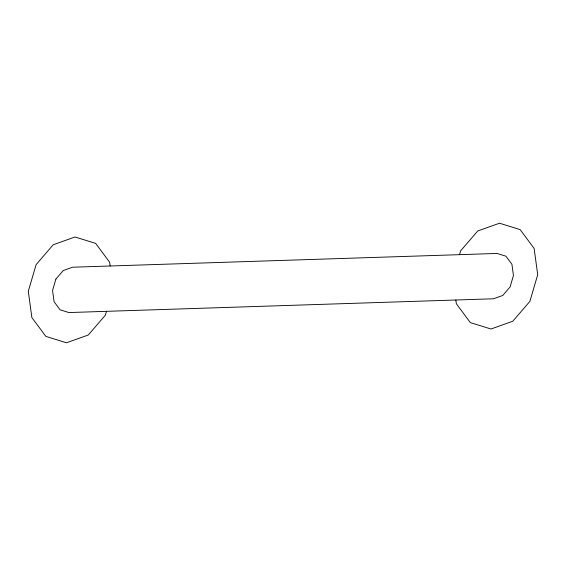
<?xml version="1.0" encoding="UTF-8"?>
<svg xmlns="http://www.w3.org/2000/svg" width="566" height="566" viewBox="0 0 566 566"><rect width="100%" height="100%" fill="white"/><g stroke="black" fill="none" stroke-linecap="round" stroke-linejoin="round"><path stroke-width="0.85" d="M106.5 311.335L105.382 315.142L88.289 335.008L66.491 342.784L45.839 336.381L31.859 317.526L28.3 291.264L36.118 264.626L53.211 244.76L75.009 236.991L95.661 243.387L109.641 262.242L110.151 265.999M459.5 254.665L460.618 250.858L477.711 230.992L499.509 223.216L520.161 229.619L534.141 248.474L537.7 274.736L529.882 301.374L512.789 321.24L490.991 329.009L470.339 322.613L456.359 303.758L455.849 300.001M55.907 279.059L52.56 290.471L54.081 301.728L60.074 309.814L68.925 312.552L493.425 298.784L502.764 295.452L510.093 286.941L513.44 275.529L511.919 264.272L505.926 256.186L497.075 253.448L72.575 267.216L63.236 270.548L55.907 279.059"/></g></svg>
